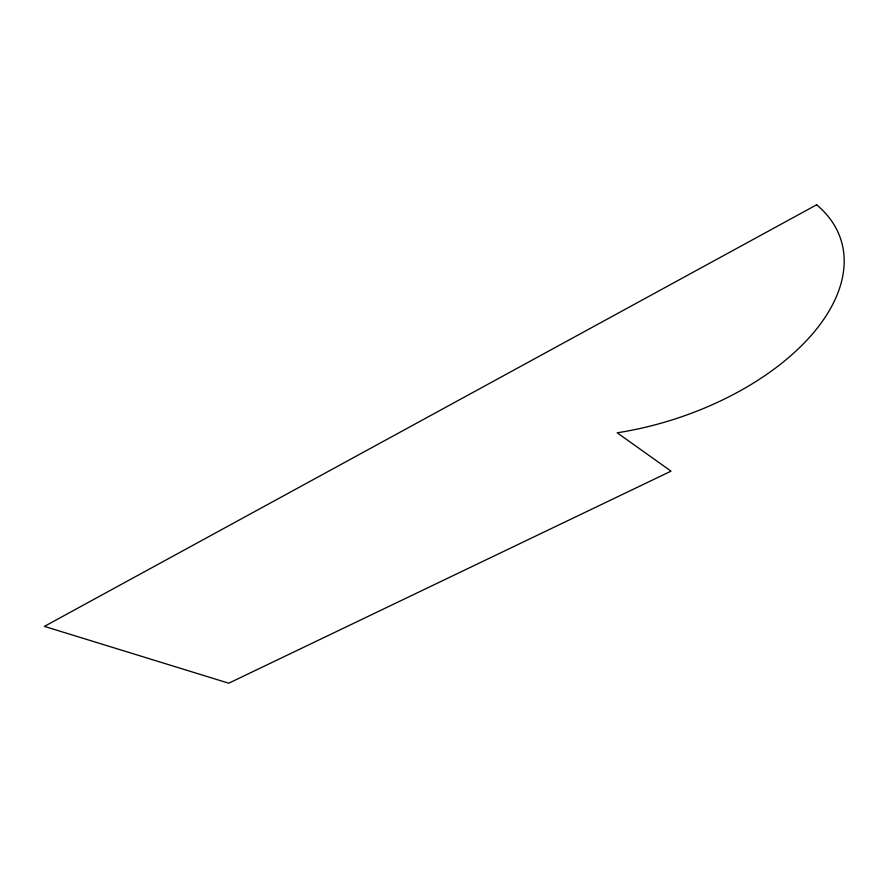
<?xml version="1.0" encoding="UTF-8"?>
<svg xmlns="http://www.w3.org/2000/svg" width="888" height="888" viewBox="0 0 888 888"><rect width="100%" height="100%" fill="white"/><g stroke="black" fill="none" stroke-linecap="round" stroke-linejoin="round"><path stroke-width="1.33" d="M816.649 204.795L44.4 626.384L228.76 683.205L671.039 471.151L617.193 432.8A215.651 121.168 -17.4 0 0 811.299 335.32A215.651 121.168 -17.4 0 0 816.649 204.795"/></g></svg>
